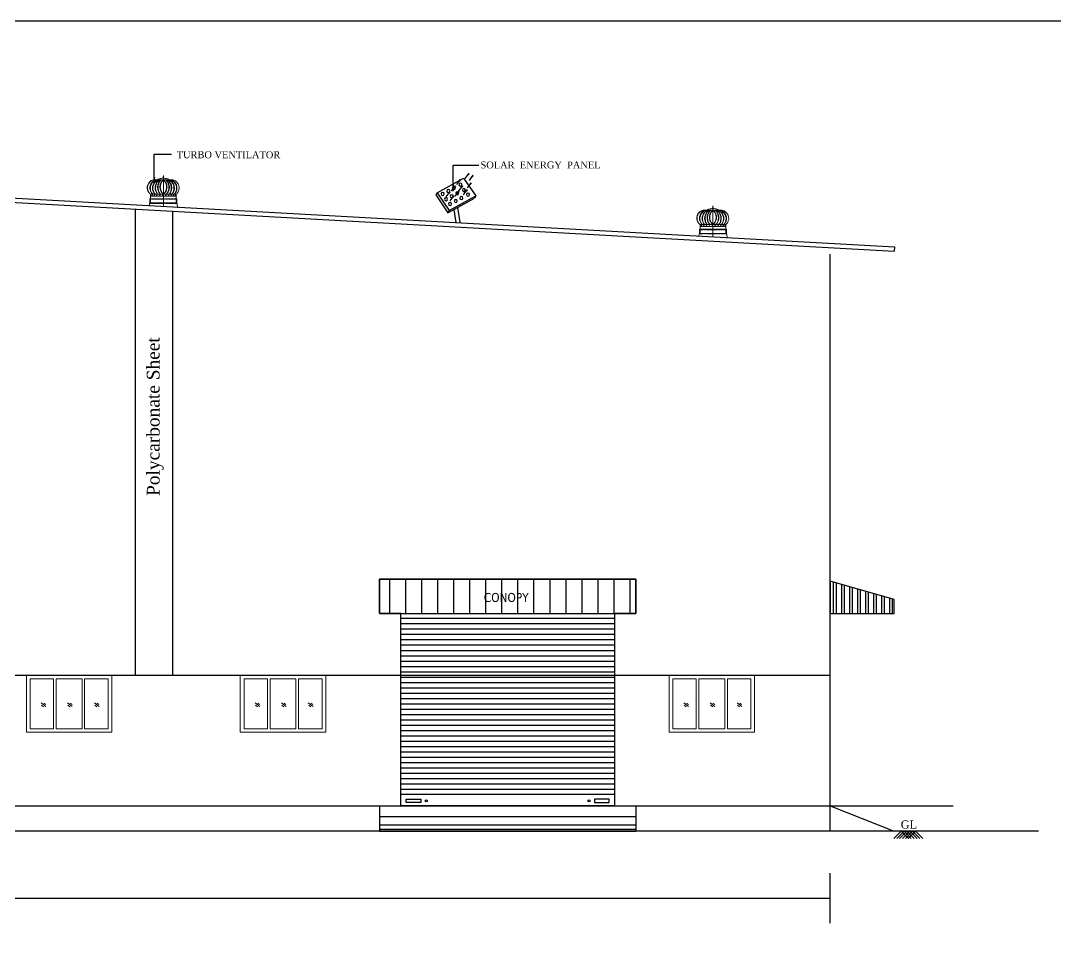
# Model space of a CAD drawing. Header units: metres. Extents: x 31037 to 31490, y -4422 to -3483.
# Drawn here: x 31274.83 to 31299.05, y -4390.08 to -4368.61 of the extents above; entities that cross this region are included whole.
import ezdxf

# ---------------------------------------------------------------- set-up
doc = ezdxf.new("R2010")
doc.units = ezdxf.units.M
doc.header["$LTSCALE"] = 30
doc.header["$MEASUREMENT"] = 0
doc.linetypes.add('CENTER', pattern=[2, 1.25, -0.25, 0.25, -0.25])
doc.linetypes.add('DASHDOT', pattern=[1, 0.5, -0.25, 0, -0.25])
doc.layers.get('0').update_dxf_attribs({"color": 30, "lineweight": 40})
for name, color, linetype in [('CEN-LI', 7, 'CENTER'), ('COLUMN', 2, 'Continuous'), ('JSC-1A-Thin', 254, 'Continuous'), ('JSC-B-Main Wall', 20, 'Continuous'), ('OBJ', 5, 'Continuous')]:
    doc.layers.add(name, color=color, linetype=linetype)
for name, color, linetype, lineweight in [('DIM', 5, 'Continuous', 25), ('HAT', 8, 'Continuous', 18), ('JSC-K-Text 2', 7, 'Continuous', 20), ('JSC-S-Joinerys', 126, 'Continuous', 18), ('TEXT', 11, 'Continuous', 30), ('WINDOW', 3, 'Continuous', 30)]:
    doc.layers.add(name, color=color, linetype=linetype, lineweight=lineweight)
doc.styles.add('DIM', font='times.ttf')
doc.styles.add('JSC-Tahoma', font='tahoma.ttf')
doc.styles.add('RAM', font='dutchi.ttf')
doc.styles.add('ROMANS', font='stylu.ttf', dxfattribs={"width": 0.75})
doc.styles.get("Standard").update_dxf_attribs({"font": 'times.ttf', "height": 0.05})
doc.dimstyles.new('STANDARD$7', dxfattribs={"dimtxt": 0.18, "dimasz": 7, "dimexe": 0.18, "dimexo": 0.0625, "dimgap": 0.09, "dimtad": 0, "dimtih": 1, "dimtoh": 1, "dimdec": 3, "dimzin": 0, "dimdsep": 46, "dimtxsty": 'ROMANS', "dimcen": 0.09, "dimclrd": 3, "dimclrt": 2, "dimaunit": 1, "dimadec": 0, "dimazin": 0, "dimtfac": 1, "dimtdec": 3, "dimtofl": 0, "dimtmove": 2, "dimatfit": 3, "dimfxl": 0, "dimtolj": 1, "dimtzin": 0, "dimarcsym": 0})

# ---------------------------------------------------------------- blocks, each defined once
blk = doc.blocks.new('EGEGRE')
at = {"layer": 'JSC-1A-Thin', "lineweight": 9, "extrusion": (0.000697341, -0.000131776, 1)}
blk.add_line((17325.445, -5309.269, 0), (17325.436, -5309.368), dxfattribs=at)
at = {"layer": 'JSC-1A-Thin', "lineweight": 9, "extrusion": (0.000697341, -0.000131776, 1), "elevation": 12.781}
for points in [[(17325.907, -5308.71), (17325.885, -5308.699), (17325.861, -5308.691), (17325.838, -5308.684), (17325.815, -5308.679), (17325.79, -5308.676), (17325.766, -5308.675), (17325.742, -5308.676), (17325.716, -5308.679), (17325.693, -5308.684), (17325.67, -5308.691), (17325.647, -5308.699), (17325.625, -5308.71)], [(17325.754, -5308.667), (17325.777, -5308.667), (17325.777, -5308.674), (17325.754, -5308.674), (17325.754, -5308.667)], [(17325.761, -5308.637), (17325.77, -5308.637)], [(17325.761, -5308.637), (17325.761, -5308.667)], [(17325.77, -5308.637), (17325.77, -5308.667)], [(17325.593, -5308.71), (17325.574, -5308.71), (17325.556, -5308.712), (17325.536, -5308.717), (17325.519, -5308.724), (17325.501, -5308.731), (17325.485, -5308.74), (17325.469, -5308.752), (17325.455, -5308.764), (17325.442, -5308.779), (17325.431, -5308.793), (17325.421, -5308.809), (17325.412, -5308.827), (17325.405, -5308.844), (17325.401, -5308.862), (17325.398, -5308.881), (17325.397, -5308.9), (17325.397, -5308.919), (17325.401, -5308.938), (17325.405, -5308.957), (17325.411, -5308.974), (17325.419, -5308.992), (17325.428, -5309.008), (17325.439, -5309.023), (17325.452, -5309.038), (17325.466, -5309.05)], [(17325.625, -5308.71), (17325.606, -5308.712), (17325.587, -5308.716), (17325.569, -5308.722), (17325.551, -5308.731), (17325.535, -5308.74), (17325.52, -5308.752), (17325.505, -5308.764), (17325.493, -5308.777), (17325.48, -5308.792), (17325.471, -5308.808), (17325.462, -5308.826), (17325.456, -5308.844), (17325.451, -5308.862), (17325.448, -5308.881), (17325.447, -5308.9), (17325.447, -5308.919), (17325.449, -5308.937), (17325.453, -5308.956), (17325.459, -5308.973), (17325.468, -5308.991), (17325.476, -5309.008), (17325.487, -5309.023), (17325.499, -5309.038), (17325.514, -5309.05)], [(17325.625, -5308.71), (17325.605, -5308.715), (17325.587, -5308.721), (17325.568, -5308.729), (17325.551, -5308.739), (17325.535, -5308.75), (17325.52, -5308.764), (17325.506, -5308.779), (17325.495, -5308.793), (17325.484, -5308.811), (17325.475, -5308.829), (17325.468, -5308.847), (17325.462, -5308.867), (17325.459, -5308.885), (17325.458, -5308.905), (17325.459, -5308.926), (17325.461, -5308.946), (17325.466, -5308.965), (17325.472, -5308.984), (17325.48, -5309.002), (17325.489, -5309.019), (17325.501, -5309.035), (17325.514, -5309.05)], [(17325.652, -5308.71), (17325.633, -5308.717), (17325.614, -5308.726), (17325.597, -5308.736), (17325.581, -5308.748), (17325.567, -5308.762), (17325.553, -5308.777), (17325.541, -5308.793), (17325.531, -5308.81), (17325.523, -5308.828), (17325.516, -5308.847), (17325.512, -5308.866), (17325.508, -5308.885), (17325.507, -5308.906), (17325.508, -5308.926), (17325.512, -5308.946), (17325.516, -5308.965), (17325.523, -5308.984), (17325.532, -5309.002), (17325.542, -5309.019), (17325.553, -5309.036), (17325.568, -5309.05)], [(17325.652, -5308.71), (17325.633, -5308.718), (17325.616, -5308.729), (17325.599, -5308.741), (17325.584, -5308.754), (17325.57, -5308.768), (17325.558, -5308.785), (17325.547, -5308.802), (17325.537, -5308.82), (17325.53, -5308.839), (17325.524, -5308.858), (17325.52, -5308.878), (17325.517, -5308.899), (17325.517, -5308.919), (17325.52, -5308.939), (17325.523, -5308.959), (17325.528, -5308.98), (17325.535, -5308.998), (17325.545, -5309.017), (17325.556, -5309.033), (17325.568, -5309.049)], [(17325.679, -5308.709), (17325.662, -5308.72), (17325.645, -5308.733), (17325.631, -5308.747), (17325.617, -5308.763), (17325.605, -5308.78), (17325.595, -5308.798), (17325.586, -5308.817), (17325.579, -5308.837), (17325.574, -5308.856), (17325.57, -5308.877), (17325.569, -5308.898), (17325.57, -5308.919), (17325.572, -5308.939), (17325.577, -5308.959), (17325.583, -5308.98), (17325.592, -5308.998), (17325.602, -5309.017), (17325.613, -5309.034), (17325.626, -5309.05)], [(17325.679, -5308.709), (17325.663, -5308.722), (17325.648, -5308.737), (17325.634, -5308.754), (17325.622, -5308.77), (17325.611, -5308.789), (17325.602, -5308.808), (17325.593, -5308.828), (17325.587, -5308.848), (17325.584, -5308.869), (17325.581, -5308.89), (17325.581, -5308.911), (17325.582, -5308.932), (17325.586, -5308.954), (17325.591, -5308.974), (17325.597, -5308.994), (17325.606, -5309.013), (17325.616, -5309.032), (17325.629, -5309.05)], [(17325.593, -5308.71), (17325.939, -5308.71)], [(17325.713, -5308.71), (17325.698, -5308.722), (17325.683, -5308.737), (17325.67, -5308.754), (17325.659, -5308.77), (17325.649, -5308.788), (17325.641, -5308.807), (17325.634, -5308.826), (17325.629, -5308.846), (17325.626, -5308.866), (17325.625, -5308.886), (17325.626, -5308.906), (17325.629, -5308.927), (17325.633, -5308.946), (17325.639, -5308.966), (17325.647, -5308.985), (17325.657, -5309.003), (17325.668, -5309.02), (17325.681, -5309.036), (17325.695, -5309.051)], [(17325.713, -5308.709), (17325.698, -5308.725), (17325.684, -5308.743), (17325.672, -5308.761), (17325.662, -5308.781), (17325.653, -5308.801), (17325.647, -5308.821), (17325.641, -5308.844), (17325.639, -5308.865), (17325.637, -5308.887), (17325.638, -5308.909), (17325.641, -5308.931), (17325.645, -5308.952), (17325.652, -5308.973), (17325.66, -5308.994), (17325.67, -5309.013), (17325.681, -5309.032), (17325.695, -5309.05)], [(17325.765, -5308.71), (17325.75, -5308.722), (17325.735, -5308.737), (17325.723, -5308.752), (17325.712, -5308.768), (17325.702, -5308.785), (17325.694, -5308.803), (17325.688, -5308.821), (17325.684, -5308.841), (17325.681, -5308.86), (17325.68, -5308.88), (17325.681, -5308.9), (17325.684, -5308.919), (17325.689, -5308.938), (17325.695, -5308.957), (17325.703, -5308.975), (17325.713, -5308.992), (17325.724, -5309.009), (17325.737, -5309.023), (17325.751, -5309.037), (17325.767, -5309.049)], [(17325.766, -5308.71), (17325.75, -5308.725), (17325.737, -5308.741), (17325.725, -5308.758), (17325.714, -5308.777), (17325.706, -5308.797), (17325.699, -5308.817), (17325.694, -5308.837), (17325.691, -5308.858), (17325.69, -5308.88), (17325.691, -5308.901), (17325.694, -5308.922), (17325.699, -5308.943), (17325.706, -5308.963), (17325.714, -5308.983), (17325.725, -5309.001), (17325.737, -5309.019), (17325.75, -5309.035), (17325.766, -5309.05)], [(17325.762, -5309.05), (17325.777, -5309.035), (17325.79, -5309.019), (17325.803, -5309.001), (17325.813, -5308.983), (17325.822, -5308.963), (17325.828, -5308.943), (17325.834, -5308.922), (17325.836, -5308.901), (17325.837, -5308.88), (17325.836, -5308.858), (17325.834, -5308.837), (17325.828, -5308.817), (17325.822, -5308.797), (17325.813, -5308.777), (17325.803, -5308.758), (17325.79, -5308.741), (17325.777, -5308.725), (17325.762, -5308.71)], [(17325.762, -5309.049), (17325.777, -5309.037), (17325.791, -5309.023), (17325.804, -5309.009), (17325.815, -5308.992), (17325.825, -5308.975), (17325.834, -5308.957), (17325.84, -5308.938), (17325.844, -5308.919), (17325.848, -5308.9), (17325.848, -5308.88), (17325.848, -5308.86), (17325.844, -5308.841), (17325.84, -5308.821), (17325.834, -5308.803), (17325.826, -5308.785), (17325.817, -5308.768), (17325.806, -5308.752), (17325.793, -5308.737), (17325.779, -5308.722), (17325.763, -5308.71)], [(17325.833, -5309.05), (17325.846, -5309.032), (17325.858, -5309.013), (17325.868, -5308.994), (17325.876, -5308.973), (17325.882, -5308.952), (17325.887, -5308.931), (17325.89, -5308.909), (17325.89, -5308.887), (17325.889, -5308.865), (17325.886, -5308.844), (17325.881, -5308.821), (17325.874, -5308.801), (17325.866, -5308.781), (17325.855, -5308.761), (17325.844, -5308.743), (17325.83, -5308.725), (17325.815, -5308.709)], [(17325.834, -5309.051), (17325.848, -5309.036), (17325.86, -5309.02), (17325.871, -5309.003), (17325.881, -5308.985), (17325.889, -5308.966), (17325.895, -5308.946), (17325.899, -5308.927), (17325.903, -5308.906), (17325.903, -5308.886), (17325.903, -5308.866), (17325.899, -5308.846), (17325.894, -5308.826), (17325.888, -5308.807), (17325.88, -5308.788), (17325.869, -5308.77), (17325.859, -5308.754), (17325.845, -5308.737), (17325.831, -5308.722), (17325.815, -5308.71)], [(17325.9, -5309.05), (17325.912, -5309.032), (17325.922, -5309.013), (17325.931, -5308.994), (17325.937, -5308.974), (17325.942, -5308.954), (17325.946, -5308.932), (17325.947, -5308.911), (17325.946, -5308.89), (17325.944, -5308.869), (17325.941, -5308.848), (17325.935, -5308.828), (17325.927, -5308.808), (17325.917, -5308.789), (17325.907, -5308.77), (17325.894, -5308.754), (17325.88, -5308.737), (17325.865, -5308.722), (17325.849, -5308.709)], [(17325.903, -5309.05), (17325.915, -5309.034), (17325.927, -5309.017), (17325.936, -5308.998), (17325.945, -5308.98), (17325.951, -5308.959), (17325.955, -5308.939), (17325.959, -5308.919), (17325.959, -5308.898), (17325.958, -5308.877), (17325.955, -5308.856), (17325.95, -5308.837), (17325.942, -5308.817), (17325.934, -5308.798), (17325.923, -5308.78), (17325.911, -5308.763), (17325.898, -5308.747), (17325.882, -5308.733), (17325.867, -5308.72), (17325.849, -5308.709)], [(17325.961, -5309.049), (17325.973, -5309.033), (17325.983, -5309.017), (17325.992, -5308.998), (17326, -5308.98), (17326.005, -5308.959), (17326.009, -5308.939), (17326.011, -5308.919), (17326.011, -5308.899), (17326.009, -5308.878), (17326.005, -5308.858), (17325.999, -5308.839), (17325.991, -5308.82), (17325.982, -5308.802), (17325.971, -5308.785), (17325.959, -5308.768), (17325.944, -5308.754), (17325.929, -5308.741), (17325.913, -5308.729), (17325.895, -5308.718), (17325.877, -5308.71)], [(17325.961, -5309.05), (17325.974, -5309.036), (17325.986, -5309.019), (17325.997, -5309.002), (17326.005, -5308.984), (17326.012, -5308.965), (17326.017, -5308.946), (17326.02, -5308.926), (17326.02, -5308.906), (17326.02, -5308.885), (17326.017, -5308.866), (17326.012, -5308.847), (17326.005, -5308.828), (17325.997, -5308.81), (17325.987, -5308.793), (17325.974, -5308.777), (17325.961, -5308.762), (17325.946, -5308.748), (17325.931, -5308.736), (17325.914, -5308.726), (17325.896, -5308.717), (17325.877, -5308.71)], [(17325.903, -5308.71), (17325.922, -5308.712), (17325.941, -5308.716), (17325.959, -5308.722), (17325.976, -5308.731), (17325.992, -5308.74), (17326.007, -5308.752), (17326.022, -5308.764), (17326.035, -5308.777), (17326.047, -5308.792), (17326.056, -5308.808), (17326.065, -5308.826), (17326.072, -5308.844), (17326.077, -5308.862), (17326.08, -5308.881), (17326.081, -5308.9), (17326.08, -5308.919), (17326.078, -5308.937), (17326.074, -5308.956), (17326.068, -5308.973), (17326.06, -5308.991), (17326.051, -5309.008), (17326.04, -5309.023), (17326.028, -5309.038), (17326.014, -5309.05), (17326.027, -5309.035), (17326.038, -5309.019), (17326.049, -5309.002), (17326.056, -5308.984), (17326.063, -5308.965), (17326.068, -5308.946), (17326.07, -5308.926), (17326.07, -5308.905), (17326.069, -5308.885), (17326.066, -5308.867), (17326.06, -5308.847), (17326.053, -5308.829), (17326.045, -5308.811), (17326.034, -5308.793), (17326.022, -5308.779), (17326.008, -5308.764), (17325.994, -5308.75), (17325.978, -5308.739), (17325.96, -5308.729), (17325.942, -5308.721), (17325.923, -5308.715), (17325.904, -5308.71)], [(17326.065, -5309.049), (17326.08, -5309.038), (17326.093, -5309.024), (17326.106, -5309.01), (17326.116, -5308.994), (17326.126, -5308.977), (17326.133, -5308.961), (17326.138, -5308.943), (17326.142, -5308.923), (17326.144, -5308.905), (17326.144, -5308.886), (17326.142, -5308.867), (17326.138, -5308.849), (17326.132, -5308.831), (17326.125, -5308.814), (17326.116, -5308.798), (17326.105, -5308.782), (17326.092, -5308.767), (17326.079, -5308.754), (17326.063, -5308.743), (17326.049, -5308.733), (17326.031, -5308.724), (17326.013, -5308.718), (17325.995, -5308.713), (17325.977, -5308.71), (17325.958, -5308.709), (17325.939, -5308.71)], [(17326.066, -5309.05), (17326.08, -5309.038), (17326.093, -5309.023), (17326.104, -5309.008), (17326.114, -5308.992), (17326.122, -5308.974), (17326.127, -5308.957), (17326.132, -5308.938), (17326.135, -5308.919), (17326.135, -5308.9), (17326.134, -5308.881), (17326.131, -5308.862), (17326.126, -5308.844), (17326.12, -5308.827), (17326.111, -5308.809), (17326.101, -5308.793), (17326.09, -5308.779), (17326.077, -5308.764), (17326.063, -5308.752), (17326.047, -5308.74), (17326.031, -5308.731), (17326.013, -5308.724), (17325.996, -5308.717), (17325.977, -5308.712), (17325.959, -5308.71), (17325.94, -5308.71)], [(17325.451, -5309.159), (17326.08, -5309.159)], [(17326.08, -5309.254), (17325.451, -5309.254), (17325.451, -5309.159)], [(17325.466, -5309.05), (17326.066, -5309.05)], [(17325.466, -5309.05), (17325.497, -5309.093)], [(17325.466, -5309.159), (17325.466, -5309.05)], [(17325.466, -5309.093), (17326.066, -5309.093)], [(17325.466, -5309.169), (17325.467, -5309.169)], [(17325.466, -5309.169), (17325.466, -5309.17)], [(17325.466, -5309.172), (17325.466, -5309.173)], [(17325.466, -5309.174), (17325.466, -5309.176)], [(17325.466, -5309.176), (17325.466, -5309.178)], [(17325.466, -5309.179), (17325.466, -5309.182)], [(17325.466, -5309.182), (17325.466, -5309.184)], [(17325.468, -5309.169), (17325.47, -5309.169)], [(17325.47, -5309.169), (17325.472, -5309.169)], [(17325.474, -5309.169), (17325.475, -5309.169)], [(17325.476, -5309.169), (17325.478, -5309.169)], [(17325.478, -5309.169), (17325.48, -5309.169)], [(17325.481, -5309.169), (17325.483, -5309.169)], [(17325.484, -5309.169), (17325.486, -5309.169)], [(17325.487, -5309.169), (17325.489, -5309.169)], [(17325.489, -5309.169), (17325.491, -5309.169)], [(17325.493, -5309.169), (17325.494, -5309.169)], [(17325.495, -5309.169), (17325.497, -5309.169)], [(17325.497, -5309.169), (17325.499, -5309.169)], [(17325.501, -5309.169), (17325.502, -5309.169)], [(17325.503, -5309.169), (17325.505, -5309.169)], [(17325.505, -5309.169), (17325.507, -5309.169)], [(17325.508, -5309.169), (17325.51, -5309.169)], [(17325.512, -5309.169), (17325.513, -5309.169)], [(17325.514, -5309.05), (17325.545, -5309.093)], [(17325.514, -5309.169), (17325.516, -5309.169)], [(17325.516, -5309.169), (17325.519, -5309.169)], [(17325.52, -5309.169), (17325.521, -5309.169)], [(17325.522, -5309.169), (17325.524, -5309.169)], [(17325.524, -5309.169), (17325.526, -5309.169)], [(17325.527, -5309.169), (17325.529, -5309.169)], [(17325.53, -5309.169), (17325.532, -5309.169)], [(17325.533, -5309.169), (17325.535, -5309.169)], [(17325.535, -5309.169), (17325.538, -5309.169)], [(17325.539, -5309.169), (17325.54, -5309.169)], [(17325.541, -5309.169), (17325.543, -5309.169)], [(17325.543, -5309.169), (17325.545, -5309.169)], [(17325.547, -5309.169), (17325.548, -5309.169)], [(17325.549, -5309.169), (17325.551, -5309.169)], [(17325.551, -5309.169), (17325.553, -5309.169)], [(17325.554, -5309.169), (17325.557, -5309.169)], [(17325.558, -5309.169), (17325.559, -5309.169)], [(17325.56, -5309.169), (17325.562, -5309.169)], [(17325.562, -5309.169), (17325.565, -5309.169)], [(17325.566, -5309.169), (17325.567, -5309.169)], [(17325.567, -5309.05), (17325.599, -5309.093)], [(17325.568, -5309.169), (17325.57, -5309.169)], [(17325.57, -5309.169), (17325.572, -5309.169)], [(17325.574, -5309.169), (17325.576, -5309.169)], [(17325.576, -5309.169), (17325.578, -5309.169)], [(17325.579, -5309.169), (17325.581, -5309.169)], [(17325.581, -5309.169), (17325.584, -5309.169)], [(17325.585, -5309.169), (17325.586, -5309.169)], [(17325.587, -5309.169), (17325.589, -5309.169)], [(17325.589, -5309.169), (17325.592, -5309.169)], [(17325.593, -5309.169), (17325.595, -5309.169)], [(17325.595, -5309.169), (17325.597, -5309.169)], [(17325.597, -5309.169), (17325.599, -5309.169)], [(17325.6, -5309.169), (17325.603, -5309.169)], [(17325.604, -5309.169), (17325.605, -5309.169)], [(17325.606, -5309.169), (17325.608, -5309.169)], [(17325.608, -5309.169), (17325.611, -5309.169)], [(17325.612, -5309.169), (17325.614, -5309.169)], [(17325.614, -5309.169), (17325.616, -5309.169)], [(17325.616, -5309.169), (17325.618, -5309.169)], [(17325.62, -5309.169), (17325.622, -5309.169)], [(17325.622, -5309.169), (17325.624, -5309.169)], [(17325.625, -5309.169), (17325.627, -5309.169)], [(17325.626, -5309.05), (17325.658, -5309.093)], [(17325.627, -5309.169), (17325.63, -5309.169)], [(17325.631, -5309.169), (17325.633, -5309.169)], [(17325.633, -5309.169), (17325.635, -5309.169)], [(17325.635, -5309.169), (17325.638, -5309.169)], [(17325.639, -5309.169), (17325.641, -5309.169)], [(17325.641, -5309.169), (17325.643, -5309.169)], [(17325.644, -5309.169), (17325.645, -5309.169)], [(17325.647, -5309.169), (17325.649, -5309.169)], [(17325.65, -5309.169), (17325.652, -5309.169)], [(17325.652, -5309.169), (17325.654, -5309.169)], [(17325.654, -5309.169), (17325.657, -5309.169)], [(17325.658, -5309.169), (17325.66, -5309.169)], [(17325.66, -5309.169), (17325.662, -5309.169)], [(17325.663, -5309.169), (17325.665, -5309.169)], [(17325.666, -5309.169), (17325.668, -5309.169)], [(17325.668, -5309.169), (17325.67, -5309.169)], [(17325.671, -5309.169), (17325.673, -5309.169)], [(17325.673, -5309.169), (17325.676, -5309.169)], [(17325.677, -5309.169), (17325.679, -5309.169)], [(17325.679, -5309.169), (17325.681, -5309.169)], [(17325.682, -5309.169), (17325.684, -5309.169)], [(17325.685, -5309.169), (17325.687, -5309.169)], [(17325.687, -5309.169), (17325.689, -5309.169)], [(17325.69, -5309.169), (17325.691, -5309.169)], [(17325.693, -5309.169), (17325.695, -5309.169)], [(17325.695, -5309.05), (17325.726, -5309.093)], [(17325.696, -5309.169), (17325.698, -5309.169)], [(17325.698, -5309.169), (17325.7, -5309.169)], [(17325.702, -5309.169), (17325.703, -5309.169)], [(17325.704, -5309.169), (17325.706, -5309.169)], [(17325.706, -5309.169), (17325.708, -5309.169)], [(17325.709, -5309.169), (17325.711, -5309.169)], [(17325.712, -5309.169), (17325.714, -5309.169)], [(17325.714, -5309.169), (17325.716, -5309.169)], [(17325.717, -5309.169), (17325.719, -5309.169)], [(17325.721, -5309.169), (17325.722, -5309.169)], [(17325.723, -5309.169), (17325.725, -5309.169)], [(17325.725, -5309.169), (17325.727, -5309.169)], [(17325.728, -5309.169), (17325.73, -5309.169)], [(17325.731, -5309.169), (17325.733, -5309.169)], [(17325.733, -5309.169), (17325.735, -5309.169)], [(17325.736, -5309.169), (17325.738, -5309.169)], [(17325.739, -5309.169), (17325.741, -5309.169)], [(17325.742, -5309.169), (17325.744, -5309.169)], [(17325.744, -5309.169), (17325.746, -5309.169)], [(17325.748, -5309.169), (17325.749, -5309.169)], [(17325.75, -5309.169), (17325.752, -5309.169)], [(17325.752, -5309.169), (17325.754, -5309.169)], [(17325.755, -5309.169), (17325.757, -5309.169)], [(17325.758, -5309.169), (17325.76, -5309.169)], [(17325.76, -5309.169), (17325.762, -5309.169)], [(17325.762, -5309.05), (17325.794, -5309.093)], [(17325.763, -5309.169), (17325.766, -5309.169)], [(17325.767, -5309.169), (17325.768, -5309.169)], [(17325.769, -5309.169), (17325.771, -5309.169)], [(17325.771, -5309.169), (17325.773, -5309.169)], [(17325.775, -5309.169), (17325.776, -5309.169)], [(17325.777, -5309.169), (17325.779, -5309.169)], [(17325.779, -5309.169), (17325.781, -5309.169)], [(17325.782, -5309.169), (17325.785, -5309.169)], [(17325.785, -5309.169), (17325.787, -5309.169)], [(17325.788, -5309.169), (17325.79, -5309.169)], [(17325.79, -5309.169), (17325.793, -5309.169)], [(17325.794, -5309.169), (17325.795, -5309.169)], [(17325.796, -5309.169), (17325.798, -5309.169)], [(17325.798, -5309.169), (17325.8, -5309.169)], [(17325.801, -5309.169), (17325.804, -5309.169)], [(17325.804, -5309.169), (17325.806, -5309.169)], [(17325.806, -5309.169), (17325.808, -5309.169)], [(17325.809, -5309.169), (17325.812, -5309.169)], [(17325.813, -5309.169), (17325.814, -5309.169)], [(17325.815, -5309.169), (17325.817, -5309.169)], [(17325.817, -5309.169), (17325.819, -5309.169)], [(17325.821, -5309.169), (17325.823, -5309.169)], [(17325.823, -5309.169), (17325.825, -5309.169)], [(17325.825, -5309.169), (17325.827, -5309.169)], [(17325.828, -5309.169), (17325.831, -5309.169)], [(17325.831, -5309.169), (17325.833, -5309.169)], [(17325.834, -5309.05), (17325.865, -5309.093)], [(17325.834, -5309.169), (17325.836, -5309.169)], [(17325.836, -5309.169), (17325.839, -5309.169)], [(17325.84, -5309.169), (17325.842, -5309.169)], [(17325.842, -5309.169), (17325.844, -5309.169)], [(17325.844, -5309.169), (17325.846, -5309.169)], [(17325.848, -5309.169), (17325.85, -5309.169)], [(17325.85, -5309.169), (17325.852, -5309.169)], [(17325.853, -5309.169), (17325.854, -5309.169)], [(17325.855, -5309.169), (17325.858, -5309.169)], [(17325.859, -5309.169), (17325.861, -5309.169)], [(17325.861, -5309.169), (17325.863, -5309.169)], [(17325.864, -5309.169), (17325.866, -5309.169)], [(17325.867, -5309.169), (17325.869, -5309.169)], [(17325.869, -5309.169), (17325.871, -5309.169)], [(17325.872, -5309.169), (17325.873, -5309.169)], [(17325.874, -5309.169), (17325.877, -5309.169)], [(17325.877, -5309.169), (17325.88, -5309.169)], [(17325.88, -5309.169), (17325.882, -5309.169)], [(17325.883, -5309.169), (17325.885, -5309.169)], [(17325.886, -5309.169), (17325.888, -5309.169)], [(17325.888, -5309.169), (17325.89, -5309.169)], [(17325.891, -5309.169), (17325.892, -5309.169)], [(17325.894, -5309.169), (17325.896, -5309.169)], [(17325.896, -5309.169), (17325.898, -5309.169)], [(17325.899, -5309.169), (17325.9, -5309.169)], [(17325.901, -5309.05), (17325.934, -5309.093)], [(17325.903, -5309.169), (17325.904, -5309.169)], [(17325.905, -5309.169), (17325.907, -5309.169)], [(17325.907, -5309.169), (17325.909, -5309.169)], [(17325.91, -5309.169), (17325.912, -5309.169)], [(17325.913, -5309.169), (17325.915, -5309.169)], [(17325.915, -5309.169), (17325.917, -5309.169)], [(17325.918, -5309.169), (17325.919, -5309.169)], [(17325.921, -5309.169), (17325.923, -5309.169)], [(17325.923, -5309.169), (17325.926, -5309.169)], [(17325.926, -5309.169), (17325.928, -5309.169)], [(17325.929, -5309.169), (17325.931, -5309.169)], [(17325.932, -5309.169), (17325.934, -5309.169)], [(17325.934, -5309.169), (17325.936, -5309.169)], [(17325.937, -5309.169), (17325.939, -5309.169)], [(17325.94, -5309.169), (17325.942, -5309.169)], [(17325.942, -5309.169), (17325.944, -5309.169)], [(17325.945, -5309.169), (17325.946, -5309.169)], [(17325.949, -5309.169), (17325.95, -5309.169)], [(17325.951, -5309.169), (17325.953, -5309.169)], [(17325.953, -5309.169), (17325.955, -5309.169)], [(17325.956, -5309.169), (17325.958, -5309.169)], [(17325.959, -5309.169), (17325.961, -5309.169)], [(17325.961, -5309.05), (17325.992, -5309.093)], [(17325.961, -5309.169), (17325.963, -5309.169)], [(17325.964, -5309.169), (17325.965, -5309.169)], [(17325.967, -5309.169), (17325.969, -5309.169)], [(17325.969, -5309.169), (17325.971, -5309.169)], [(17325.972, -5309.169), (17325.974, -5309.169)], [(17325.976, -5309.169), (17325.977, -5309.169)], [(17325.978, -5309.169), (17325.98, -5309.169)], [(17325.98, -5309.169), (17325.982, -5309.169)], [(17325.983, -5309.169), (17325.985, -5309.169)], [(17325.986, -5309.169), (17325.988, -5309.169)], [(17325.988, -5309.169), (17325.99, -5309.169)], [(17325.991, -5309.169), (17325.994, -5309.169)], [(17325.994, -5309.169), (17325.996, -5309.169)], [(17325.997, -5309.169), (17325.999, -5309.169)], [(17325.999, -5309.169), (17326.001, -5309.169)], [(17326.002, -5309.169), (17326.004, -5309.169)], [(17326.005, -5309.169), (17326.007, -5309.169)], [(17326.007, -5309.169), (17326.009, -5309.169)], [(17326.01, -5309.169), (17326.013, -5309.169)], [(17326.013, -5309.169), (17326.015, -5309.169)], [(17326.016, -5309.05), (17326.047, -5309.093)], [(17326.016, -5309.169), (17326.017, -5309.169)], [(17326.018, -5309.169), (17326.02, -5309.169)], [(17326.022, -5309.169), (17326.023, -5309.169)], [(17326.024, -5309.169), (17326.026, -5309.169)], [(17326.026, -5309.169), (17326.028, -5309.169)], [(17326.029, -5309.169), (17326.032, -5309.169)], [(17326.032, -5309.169), (17326.034, -5309.169)], [(17326.035, -5309.169), (17326.036, -5309.169)], [(17326.037, -5309.169), (17326.04, -5309.169)], [(17326.04, -5309.169), (17326.042, -5309.169)], [(17326.043, -5309.169), (17326.045, -5309.169)], [(17326.045, -5309.169), (17326.047, -5309.169)], [(17326.049, -5309.169), (17326.051, -5309.169)], [(17326.051, -5309.169), (17326.053, -5309.169)], [(17326.054, -5309.169), (17326.055, -5309.169)], [(17326.056, -5309.169), (17326.059, -5309.169)], [(17326.059, -5309.169), (17326.061, -5309.169)], [(17326.062, -5309.169), (17326.063, -5309.169)], [(17326.064, -5309.169), (17326.066, -5309.169)], [(17326.066, -5309.159), (17326.066, -5309.05)], [(17326.066, -5309.169), (17326.066, -5309.17)], [(17326.066, -5309.172), (17326.066, -5309.173)], [(17326.066, -5309.174), (17326.066, -5309.176)], [(17326.066, -5309.176), (17326.066, -5309.178)], [(17326.066, -5309.179), (17326.066, -5309.182)], [(17326.066, -5309.182), (17326.066, -5309.184)], [(17326.08, -5309.254), (17326.08, -5309.159)], [(17325.441, -5309.268), (17325.466, -5309.268)], [(17325.466, -5309.184), (17325.466, -5309.186)], [(17325.466, -5309.187), (17325.466, -5309.19)], [(17325.466, -5309.191), (17325.466, -5309.192)], [(17325.466, -5309.193), (17325.466, -5309.195)], [(17325.466, -5309.195), (17325.466, -5309.197)], [(17325.466, -5309.199), (17325.466, -5309.201)], [(17325.466, -5309.201), (17325.466, -5309.203)], [(17325.466, -5309.203), (17325.466, -5309.205)], [(17325.466, -5309.206), (17325.466, -5309.209)], [(17325.466, -5309.209), (17325.466, -5309.211)], [(17325.466, -5309.212), (17325.466, -5309.214)], [(17325.466, -5309.214), (17325.466, -5309.217)], [(17325.466, -5309.218), (17325.466, -5309.22)], [(17325.466, -5309.22), (17325.466, -5309.222)], [(17325.466, -5309.222), (17325.466, -5309.224)], [(17325.466, -5309.225), (17325.466, -5309.228)], [(17325.466, -5309.228), (17325.466, -5309.23)], [(17325.466, -5309.231), (17325.466, -5309.232)], [(17325.466, -5309.233), (17325.466, -5309.236)], [(17325.466, -5309.237), (17325.466, -5309.239)], [(17325.466, -5309.239), (17325.466, -5309.241)], [(17325.466, -5309.241), (17325.466, -5309.243)], [(17325.466, -5309.245), (17325.466, -5309.247)], [(17325.466, -5309.247), (17325.466, -5309.249)], [(17325.466, -5309.25), (17325.466, -5309.251)], [(17325.466, -5309.252), (17325.466, -5309.255)], [(17325.466, -5309.255), (17325.466, -5309.258)], [(17325.466, -5309.258), (17325.466, -5309.26)], [(17325.466, -5309.261), (17325.466, -5309.263)], [(17325.466, -5309.264), (17325.466, -5309.266)], [(17325.466, -5309.266), (17325.466, -5309.268)], [(17325.466, -5309.268), (17325.467, -5309.268)], [(17325.468, -5309.268), (17325.47, -5309.268)], [(17325.47, -5309.268), (17325.472, -5309.268)], [(17325.474, -5309.268), (17325.475, -5309.268)], [(17325.476, -5309.268), (17325.478, -5309.268)], [(17325.478, -5309.268), (17325.48, -5309.268)], [(17325.481, -5309.268), (17325.483, -5309.268)], [(17325.484, -5309.268), (17325.486, -5309.268)], [(17325.487, -5309.268), (17325.489, -5309.268)], [(17325.489, -5309.268), (17325.491, -5309.268)], [(17325.493, -5309.268), (17325.494, -5309.268)], [(17325.495, -5309.268), (17325.497, -5309.268)], [(17325.497, -5309.268), (17325.499, -5309.268)], [(17325.501, -5309.268), (17325.502, -5309.268)], [(17325.503, -5309.268), (17325.505, -5309.268)], [(17325.505, -5309.268), (17325.507, -5309.268)], [(17325.508, -5309.268), (17325.51, -5309.268)], [(17325.512, -5309.268), (17325.513, -5309.268)], [(17325.514, -5309.268), (17325.516, -5309.268)], [(17325.516, -5309.268), (17325.519, -5309.268)], [(17325.52, -5309.268), (17325.521, -5309.268)], [(17325.522, -5309.268), (17325.524, -5309.268)], [(17325.524, -5309.268), (17325.526, -5309.268)], [(17325.527, -5309.268), (17325.529, -5309.268)], [(17325.53, -5309.268), (17325.532, -5309.268)], [(17325.533, -5309.268), (17325.535, -5309.268)], [(17325.535, -5309.268), (17325.538, -5309.268)], [(17325.539, -5309.268), (17325.54, -5309.268)], [(17325.541, -5309.268), (17325.543, -5309.268)], [(17325.543, -5309.268), (17325.545, -5309.268)], [(17325.547, -5309.268), (17325.548, -5309.268)], [(17325.549, -5309.268), (17325.551, -5309.268)], [(17325.551, -5309.268), (17325.553, -5309.268)], [(17325.554, -5309.268), (17325.557, -5309.268)], [(17325.558, -5309.268), (17325.559, -5309.268)], [(17325.56, -5309.268), (17325.562, -5309.268)], [(17325.562, -5309.268), (17325.565, -5309.268)], [(17325.566, -5309.268), (17325.567, -5309.268)], [(17325.568, -5309.268), (17325.57, -5309.268)], [(17325.57, -5309.268), (17325.572, -5309.268)], [(17325.574, -5309.268), (17325.576, -5309.268)], [(17325.576, -5309.268), (17325.578, -5309.268)], [(17325.579, -5309.268), (17325.581, -5309.268)], [(17325.581, -5309.268), (17325.584, -5309.268)], [(17325.585, -5309.268), (17325.586, -5309.268)], [(17325.587, -5309.268), (17325.589, -5309.268)], [(17325.589, -5309.268), (17325.592, -5309.268)], [(17325.593, -5309.268), (17325.595, -5309.268)], [(17325.595, -5309.268), (17325.597, -5309.268)], [(17325.597, -5309.268), (17325.599, -5309.268)], [(17325.6, -5309.268), (17325.603, -5309.268)], [(17325.604, -5309.268), (17325.605, -5309.268)], [(17325.606, -5309.268), (17325.608, -5309.268)], [(17325.608, -5309.268), (17325.611, -5309.268)], [(17325.612, -5309.268), (17325.614, -5309.268)], [(17325.614, -5309.268), (17325.616, -5309.268)], [(17325.616, -5309.268), (17325.618, -5309.268)], [(17325.62, -5309.268), (17325.622, -5309.268)], [(17325.622, -5309.268), (17325.624, -5309.268)], [(17325.625, -5309.268), (17325.627, -5309.268)], [(17325.627, -5309.268), (17325.63, -5309.268)], [(17325.631, -5309.268), (17325.633, -5309.268)], [(17325.633, -5309.268), (17325.635, -5309.268)], [(17325.635, -5309.268), (17325.638, -5309.268)], [(17325.639, -5309.268), (17325.641, -5309.268)], [(17325.641, -5309.268), (17325.643, -5309.268)], [(17325.644, -5309.268), (17325.645, -5309.268)], [(17325.647, -5309.268), (17325.649, -5309.268)], [(17325.65, -5309.268), (17325.652, -5309.268)], [(17325.652, -5309.268), (17325.654, -5309.268)], [(17325.654, -5309.268), (17325.657, -5309.268)], [(17325.658, -5309.268), (17325.66, -5309.268)], [(17325.66, -5309.268), (17325.662, -5309.268)], [(17325.663, -5309.268), (17325.665, -5309.268)], [(17325.666, -5309.268), (17325.668, -5309.268)], [(17325.668, -5309.268), (17325.67, -5309.268)], [(17325.671, -5309.268), (17325.673, -5309.268)], [(17325.673, -5309.268), (17325.676, -5309.268)], [(17325.677, -5309.268), (17325.679, -5309.268)], [(17325.679, -5309.268), (17325.681, -5309.268)], [(17325.682, -5309.268), (17325.684, -5309.268)], [(17325.685, -5309.268), (17325.687, -5309.268)], [(17325.687, -5309.268), (17325.689, -5309.268)], [(17325.69, -5309.268), (17325.691, -5309.268)], [(17325.693, -5309.268), (17325.695, -5309.268)], [(17325.696, -5309.268), (17325.698, -5309.268)], [(17325.698, -5309.268), (17325.7, -5309.268)], [(17325.702, -5309.268), (17325.703, -5309.268)], [(17325.704, -5309.268), (17325.706, -5309.268)], [(17325.706, -5309.268), (17325.708, -5309.268)], [(17325.709, -5309.268), (17325.711, -5309.268)], [(17325.712, -5309.268), (17325.714, -5309.268)], [(17325.714, -5309.268), (17325.716, -5309.268)], [(17325.717, -5309.268), (17325.719, -5309.268)], [(17325.721, -5309.268), (17325.722, -5309.268)], [(17325.723, -5309.268), (17325.725, -5309.268)], [(17325.725, -5309.268), (17325.727, -5309.268)], [(17325.728, -5309.268), (17325.73, -5309.268)], [(17325.731, -5309.268), (17325.733, -5309.268)], [(17325.733, -5309.268), (17325.735, -5309.268)], [(17325.736, -5309.268), (17325.738, -5309.268)], [(17325.739, -5309.268), (17325.741, -5309.268)], [(17325.742, -5309.268), (17325.744, -5309.268)], [(17325.744, -5309.268), (17325.746, -5309.268)], [(17325.748, -5309.268), (17325.749, -5309.268)], [(17325.75, -5309.268), (17325.752, -5309.268)], [(17325.752, -5309.268), (17325.754, -5309.268)], [(17325.755, -5309.268), (17325.757, -5309.268)], [(17325.758, -5309.268), (17325.76, -5309.268)], [(17325.76, -5309.268), (17325.762, -5309.268)], [(17325.763, -5309.268), (17325.766, -5309.268)], [(17325.767, -5309.268), (17325.768, -5309.268)], [(17325.769, -5309.268), (17325.771, -5309.268)], [(17325.771, -5309.268), (17325.773, -5309.268)], [(17325.775, -5309.268), (17325.776, -5309.268)], [(17325.777, -5309.268), (17325.779, -5309.268)], [(17325.779, -5309.268), (17325.781, -5309.268)], [(17325.782, -5309.268), (17325.785, -5309.268)], [(17325.785, -5309.268), (17325.787, -5309.268)], [(17325.788, -5309.268), (17325.79, -5309.268)], [(17325.79, -5309.268), (17325.793, -5309.268)], [(17325.794, -5309.268), (17325.795, -5309.268)], [(17325.796, -5309.268), (17325.798, -5309.268)], [(17325.798, -5309.268), (17325.8, -5309.268)], [(17325.801, -5309.268), (17325.804, -5309.268)], [(17325.804, -5309.268), (17325.806, -5309.268)], [(17325.806, -5309.268), (17325.808, -5309.268)], [(17325.809, -5309.268), (17325.812, -5309.268)], [(17325.813, -5309.268), (17325.814, -5309.268)], [(17325.815, -5309.268), (17325.817, -5309.268)], [(17325.817, -5309.268), (17325.819, -5309.268)], [(17325.821, -5309.268), (17325.823, -5309.268)], [(17325.823, -5309.268), (17325.825, -5309.268)], [(17325.825, -5309.268), (17325.827, -5309.268)], [(17325.828, -5309.268), (17325.831, -5309.268)], [(17325.831, -5309.268), (17325.833, -5309.268)], [(17325.834, -5309.268), (17325.836, -5309.268)], [(17325.836, -5309.268), (17325.839, -5309.268)], [(17325.84, -5309.268), (17325.842, -5309.268)], [(17325.842, -5309.268), (17325.844, -5309.268)], [(17325.844, -5309.268), (17325.846, -5309.268)], [(17325.848, -5309.268), (17325.85, -5309.268)], [(17325.85, -5309.268), (17325.852, -5309.268)], [(17325.853, -5309.268), (17325.854, -5309.268)], [(17325.855, -5309.268), (17325.858, -5309.268)], [(17325.859, -5309.268), (17325.861, -5309.268)], [(17325.861, -5309.268), (17325.863, -5309.268)], [(17325.864, -5309.268), (17325.866, -5309.268)], [(17325.867, -5309.268), (17325.869, -5309.268)], [(17325.869, -5309.268), (17325.871, -5309.268)], [(17325.872, -5309.268), (17325.873, -5309.268)], [(17325.874, -5309.268), (17325.877, -5309.268)], [(17325.877, -5309.268), (17325.88, -5309.268)], [(17325.88, -5309.268), (17325.882, -5309.268)], [(17325.883, -5309.268), (17325.885, -5309.268)], [(17325.886, -5309.268), (17325.888, -5309.268)], [(17325.888, -5309.268), (17325.89, -5309.268)], [(17325.891, -5309.268), (17325.892, -5309.268)], [(17325.894, -5309.268), (17325.896, -5309.268)], [(17325.896, -5309.268), (17325.898, -5309.268)], [(17325.899, -5309.268), (17325.9, -5309.268)], [(17325.903, -5309.268), (17325.904, -5309.268)], [(17325.905, -5309.268), (17325.907, -5309.268)], [(17325.907, -5309.268), (17325.909, -5309.268)], [(17325.91, -5309.268), (17325.912, -5309.268)], [(17325.913, -5309.268), (17325.915, -5309.268)], [(17325.915, -5309.268), (17325.917, -5309.268)], [(17325.918, -5309.268), (17325.919, -5309.268)], [(17325.921, -5309.268), (17325.923, -5309.268)], [(17325.923, -5309.268), (17325.926, -5309.268)], [(17325.926, -5309.268), (17325.928, -5309.268)], [(17325.929, -5309.268), (17325.931, -5309.268)], [(17325.932, -5309.268), (17325.934, -5309.268)], [(17325.934, -5309.268), (17325.936, -5309.268)], [(17325.937, -5309.268), (17325.939, -5309.268)], [(17325.94, -5309.268), (17325.942, -5309.268)], [(17325.942, -5309.268), (17325.944, -5309.268)], [(17325.945, -5309.268), (17325.946, -5309.268)], [(17325.949, -5309.268), (17325.95, -5309.268)], [(17325.951, -5309.268), (17325.953, -5309.268)], [(17325.953, -5309.268), (17325.955, -5309.268)], [(17325.956, -5309.268), (17325.958, -5309.268)], [(17325.959, -5309.268), (17325.961, -5309.268)], [(17325.961, -5309.268), (17325.963, -5309.268)], [(17325.964, -5309.268), (17325.965, -5309.268)], [(17325.967, -5309.268), (17325.969, -5309.268)], [(17325.969, -5309.268), (17325.971, -5309.268)], [(17325.972, -5309.268), (17325.974, -5309.268)], [(17325.976, -5309.268), (17325.977, -5309.268)], [(17325.978, -5309.268), (17325.98, -5309.268)], [(17325.98, -5309.268), (17325.982, -5309.268)], [(17325.983, -5309.268), (17325.985, -5309.268)], [(17325.986, -5309.268), (17325.988, -5309.268)], [(17325.988, -5309.268), (17325.99, -5309.268)], [(17325.991, -5309.268), (17325.994, -5309.268)], [(17325.994, -5309.268), (17325.996, -5309.268)], [(17325.997, -5309.268), (17325.999, -5309.268)], [(17325.999, -5309.268), (17326.001, -5309.268)], [(17326.002, -5309.268), (17326.004, -5309.268)], [(17326.005, -5309.268), (17326.007, -5309.268)], [(17326.007, -5309.268), (17326.009, -5309.268)], [(17326.01, -5309.268), (17326.013, -5309.268)], [(17326.013, -5309.268), (17326.015, -5309.268)], [(17326.016, -5309.268), (17326.017, -5309.268)], [(17326.018, -5309.268), (17326.02, -5309.268)], [(17326.022, -5309.268), (17326.023, -5309.268)], [(17326.024, -5309.268), (17326.026, -5309.268)], [(17326.026, -5309.268), (17326.028, -5309.268)], [(17326.029, -5309.268), (17326.032, -5309.268)], [(17326.032, -5309.268), (17326.034, -5309.268)], [(17326.035, -5309.268), (17326.036, -5309.268)], [(17326.037, -5309.268), (17326.04, -5309.268)], [(17326.04, -5309.268), (17326.042, -5309.268)], [(17326.043, -5309.268), (17326.045, -5309.268)], [(17326.045, -5309.268), (17326.047, -5309.268)], [(17326.049, -5309.268), (17326.051, -5309.268)], [(17326.051, -5309.268), (17326.053, -5309.268)], [(17326.054, -5309.268), (17326.055, -5309.268)], [(17326.056, -5309.268), (17326.059, -5309.268)], [(17326.059, -5309.268), (17326.061, -5309.268)], [(17326.062, -5309.268), (17326.063, -5309.268)], [(17326.064, -5309.268), (17326.066, -5309.268)], [(17326.066, -5309.184), (17326.066, -5309.186)], [(17326.066, -5309.187), (17326.066, -5309.19)], [(17326.066, -5309.191), (17326.066, -5309.192)], [(17326.066, -5309.193), (17326.066, -5309.195)], [(17326.066, -5309.195), (17326.066, -5309.197)], [(17326.066, -5309.199), (17326.066, -5309.201)], [(17326.066, -5309.201), (17326.066, -5309.203)], [(17326.066, -5309.203), (17326.066, -5309.205)], [(17326.066, -5309.206), (17326.066, -5309.209)], [(17326.066, -5309.209), (17326.066, -5309.211)], [(17326.066, -5309.212), (17326.066, -5309.214)], [(17326.066, -5309.214), (17326.066, -5309.217)], [(17326.066, -5309.218), (17326.066, -5309.22)], [(17326.066, -5309.22), (17326.066, -5309.222)], [(17326.066, -5309.222), (17326.066, -5309.224)], [(17326.066, -5309.225), (17326.066, -5309.228)], [(17326.066, -5309.228), (17326.066, -5309.23)], [(17326.066, -5309.231), (17326.066, -5309.232)], [(17326.066, -5309.233), (17326.066, -5309.236)], [(17326.066, -5309.237), (17326.066, -5309.239)], [(17326.066, -5309.239), (17326.066, -5309.241)], [(17326.066, -5309.241), (17326.066, -5309.243)], [(17326.066, -5309.245), (17326.066, -5309.247)], [(17326.066, -5309.247), (17326.066, -5309.249)], [(17326.066, -5309.25), (17326.066, -5309.251)], [(17326.066, -5309.252), (17326.066, -5309.255)], [(17326.066, -5309.255), (17326.066, -5309.258)], [(17326.066, -5309.258), (17326.066, -5309.26)], [(17326.066, -5309.261), (17326.066, -5309.263)], [(17326.066, -5309.264), (17326.066, -5309.266)], [(17326.066, -5309.266), (17326.066, -5309.268)], [(17326.091, -5309.268), (17326.066, -5309.268)], [(17326.091, -5309.268), (17326.094, -5309.315)]]:
    blk.add_lwpolyline(points, dxfattribs=at)
at = {"layer": 'JSC-1A-Thin', "linetype": 'DASHDOT', "lineweight": 9, "extrusion": (0.000697341, -0.000131776, 1), "elevation": 12.781}
blk.add_lwpolyline([(17325.766, -5308.611), (17325.766, -5309.34)], dxfattribs=at)
blk = doc.blocks.new('1500')
at = {"layer": 'JSC-S-Joinerys'}
for p, q in [((270, 1125, 0), (270, 75, 0)), ((326, 1125, 0), (326, 75, 0)), ((-632, 540), (-533, 621)), ((-629, 587), (-589, 617)), ((-586, 538), (-543, 572)), ((-65, 540), (33, 621)), ((-62, 587), (-23, 617)), ((-19, 538), (24, 572)), ((490, 540), (589, 621)), ((493, 587), (533, 617)), ((536, 538), (579, 572))]:
    blk.add_line(p, q, dxfattribs=at)
for points in [[(900, 0), (-900, 0), (-900, 1200), (900, 1200)], [(-328, 75), (-825, 75), (-825, 1125), (-328, 1125)]]:
    blk.add_lwpolyline(points, close=True, dxfattribs=at)
for points in [[(270, 1125), (-273, 1125), (-273, 75), (270, 75)], [(326, 75), (820, 75), (820, 1125), (326, 1125)]]:
    blk.add_lwpolyline(points, dxfattribs=at)
blk = doc.blocks.new('WFGRFGFGSW')
at = {"layer": 'COLUMN', "color": 7}
for p, q in [((17313.646, -5254.599, 0), (17313.362, -5255.013, 0)), ((17314.267, -5254.94, 0), (17313.646, -5254.599, 0)), ((17314.267, -5254.94, 0), (17313.982, -5255.355, 0)), ((17314.267, -5254.94, 0), (17314.299, -5254.994, 0)), ((17313.362, -5255.013, 0), (17313.394, -5255.068, 0)), ((17313.982, -5255.355, 0), (17313.362, -5255.013, 0)), ((17314.014, -5255.409, 0), (17313.394, -5255.068, 0)), ((17314.299, -5254.994, 0), (17314.014, -5255.409, 0)), ((17313.786, -5255.284, 0), (17313.732, -5255.633, 0)), ((17313.876, -5255.333, 0), (17313.829, -5255.638, 0)), ((17313.982, -5255.355, 0), (17314.014, -5255.409, 0))]:
    blk.add_line(p, q, dxfattribs=at)
for centre in [(17313.638, -5254.875, 0), (17313.718, -5254.753, 0), (17313.794, -5254.954, 0), (17313.874, -5254.832, 0), (17314.004, -5254.901, 0), (17314.137, -5254.97, 0), (17313.543, -5254.986, 0), (17313.699, -5255.066, 0), (17313.828, -5255.134, 0), (17313.924, -5255.023, 0), (17313.962, -5255.204, 0), (17314.057, -5255.092, 0)]:
    blk.add_circle(centre, 0.0359, dxfattribs=at)
for points in [[(17313.511, -5254.654, 0), (17313.441, -5254.559, 0)], [(17313.511, -5254.654, 0), (17313.441, -5254.559, 0)], [(17313.606, -5254.607, 0), (17313.535, -5254.513, 0)], [(17313.807, -5254.752, 0), (17313.737, -5254.657, 0)], [(17313.555, -5254.83, 0), (17313.485, -5254.736, 0)], [(17313.555, -5254.83, 0), (17313.485, -5254.736, 0)], [(17313.647, -5254.988, 0), (17313.577, -5254.893, 0)], [(17313.758, -5254.896, 0), (17313.687, -5254.801, 0)], [(17313.842, -5255.024, 0), (17313.771, -5254.929, 0)], [(17313.925, -5254.896, 0), (17313.855, -5254.802, 0)], [(17313.957, -5255.13, 0), (17313.886, -5255.035, 0)], [(17314.054, -5255.04, 0), (17313.984, -5254.946, 0)]]:
    blk.add_leader(points, dimstyle='STANDARD$7', override={"dimscale": 3, "dimasz": 0.05, "dimexe": 0.09375, "dimtih": 0, "dimtoh": 0, "dimdec": 2, "dimpost": '\\X', "dimtxsty": 'DIM', "dimcen": 0.15625, "dimse1": 1, "dimse2": 1, "dimsd1": 1, "dimsd2": 1, "dimclrd": 4, "dimclre": 4, "dimtdec": 2, "dimtix": 1}, dxfattribs=at)

msp = doc.modelspace()

# ---------------------------------------------------------------- hatches: boundary and pattern name
at = {"layer": 'HAT', "lineweight": 25}
h = msp.add_hatch(dxfattribs=at)
h.set_pattern_fill('ANSI31', color=0, scale=3, angle=45, style=0)
h.set_pattern_definition([(90, (15956.0985, -464.16575), (-0.375, 1e-16), [])])
h.paths.add_polyline_path([(31289.23249, -4381.67332), (31283.23249, -4381.67332), (31283.23249, -4382.47332), (31289.23249, -4382.47332)])
h.paths.add_polyline_path([(31285.61994, -4382.26592), (31286.83177, -4382.26592), (31286.83177, -4381.9378), (31285.61994, -4381.9378)], flags=24)
at = {"layer": 'HAT', "lineweight": 25, "ltscale": 0.01}
h = msp.add_hatch(dxfattribs=at)
h.set_pattern_fill('ANSI32', color=0, scale=0.499991, angle=45)
h.set_pattern_definition([(90, (46613.1626, -445.83903), (0.1874967867, 0), []), (90, (46613.1001, -445.77653), (0.1874967867, 0), [])])
h.paths.add_polyline_path([(31293.77861, -4382.47332), (31293.77861, -4381.72334), (31295.27861, -4382.15082), (31295.27861, -4382.47332)])
at = {"layer": 'HAT', "lineweight": 25}
h = msp.add_hatch(dxfattribs=at)
h.set_pattern_fill('ANSI31', color=0, angle=135, style=0)
h.set_pattern_definition([(180, (15956.0985, -445.83903), (0, -0.125), [])])
h.paths.add_polyline_path([(31283.73249, -4382.47332), (31283.73249, -4386.70618), (31288.73249, -4386.70618), (31288.73249, -4382.47332)])

# ---------------------------------------------------------------- linework, layer by layer
at = {"color": 0, "lineweight": 25}
for p, q in [((31277.51969, -4383.92332), (31277.51969, -4373.01461)), ((31278.39468, -4383.92332), (31278.39468, -4373.06302)), ((31295.28496, -4373.89733), (31295.27944, -4373.99717)), ((31293.77861, -4387.57332), (31293.77861, -4374.07348)), ((31211.28062, -4383.92332), (31293.77861, -4383.92332)), ((31283.73249, -4386.70618, -0.00074), (31288.73249, -4386.70618, -0.00074)), ((31169.33861, -4386.97332), (31296.65861, -4386.97332)), ((31283.23249, -4386.97332, -0.00062), (31283.23249, -4387.57332, -0.00062)), ((31289.23249, -4386.97332, -0.00062), (31289.23249, -4387.57332, -0.00062)), ((31298.65861, -4387.57332), (31167.30076, -4387.57332))]:
    msp.add_line(p, q, dxfattribs=at)
for points in [[(31167.82867, -4373.87867), (31195.40861, -4371.97332), (31224.35861, -4373.97332), (31260.50861, -4371.97332), (31295.28496, -4373.89733)], [(31167.83556, -4373.97843), (31195.40861, -4372.07356), (31224.35792, -4374.07351), (31260.50861, -4372.07348), (31295.27944, -4373.99717)], [(31293.77861, -4382.47332), (31295.27861, -4382.47332), (31295.27861, -4382.15082), (31293.77861, -4381.72334), (31293.77861, -4382.47332)], [(31293.77861, -4386.97332), (31295.27861, -4387.57332)]]:
    msp.add_lwpolyline(points, dxfattribs=at)
at = {"color": 0, "lineweight": 25, "elevation": -0.00074}
for points in [[(31289.23249, -4381.67332), (31283.23249, -4381.67332), (31283.23249, -4382.47332), (31289.23249, -4382.47332)], [(31283.8564, -4386.81795), (31284.2025, -4386.81795), (31284.2025, -4386.89514), (31283.8564, -4386.89514)], [(31288.60859, -4386.81795), (31288.26249, -4386.81795), (31288.26249, -4386.89514), (31288.60859, -4386.89514)]]:
    msp.add_lwpolyline(points, close=True, dxfattribs=at)
at = {"color": 0, "lineweight": 25}
for centre in [(31284.32785, -4386.85888, -0.00074), (31288.13714, -4386.85888, -0.00074)]:
    msp.add_circle(centre, 0.0243, dxfattribs=at)
at = {"layer": 'CEN-LI', "color": 0, "linetype": 'Continuous', "lineweight": 25}
for p, q in [((31295.44363, -4387.57289), (31295.27408, -4387.74394)), ((31295.51038, -4387.57289), (31295.34083, -4387.74394)), ((31295.57713, -4387.57289), (31295.40758, -4387.74394)), ((31295.61318, -4387.74394), (31295.44363, -4387.57289)), ((31295.64388, -4387.57289), (31295.47433, -4387.74394)), ((31295.67993, -4387.74394), (31295.51038, -4387.57289)), ((31295.71064, -4387.57289), (31295.54109, -4387.74394)), ((31295.74668, -4387.74394), (31295.57713, -4387.57289)), ((31295.77739, -4387.57289), (31295.60784, -4387.74394)), ((31295.81344, -4387.74394), (31295.64388, -4387.57289)), ((31295.8814, -4387.74437), (31295.71185, -4387.57332)), ((31295.94816, -4387.74437), (31295.77861, -4387.57332))]:
    msp.add_line(p, q, dxfattribs=at)
at = {"layer": 'DIM', "color": 0, "lineweight": 25}
for p, q in [((31283.23249, -4382.47332, -0.00074), (31283.23249, -4381.67332, -0.00074)), ((31283.23249, -4381.67332, -0.00074), (31289.23249, -4381.67332, -0.00074)), ((31289.23249, -4381.67332, -0.00074), (31289.23249, -4382.47332, -0.00074)), ((31283.73249, -4382.47332, -0.00074), (31283.23249, -4382.47332, -0.00074)), ((31283.73249, -4383.92332, -0.00074), (31283.73249, -4382.47332, -0.00074)), ((31289.23249, -4382.47332, -0.00074), (31288.73249, -4382.47332, -0.00074)), ((31288.73249, -4382.47332, -0.00074), (31288.73249, -4383.92332, -0.00074)), ((31288.73249, -4383.92332, -0.00074), (31289.3468, -4383.92332, -0.00074)), ((31293.77861, -4389.71858), (31293.77861, -4388.55148)), ((31227.49127, -4389.13503), (31293.77861, -4389.13503))]:
    msp.add_line(p, q, dxfattribs=at)
msp.add_lwpolyline([(31162.57356, -4421.53702), (31162.57356, -4368.60832), (31313.93304, -4368.60832), (31313.93304, -4421.53702)], close=True, dxfattribs=at)
at = {"layer": 'HAT', "color": 0, "lineweight": 25}
for p, q in [((31283.23249, -4387.22332, -0.00062), (31289.23249, -4387.22332, -0.00062)), ((31283.23249, -4387.42332, -0.00062), (31289.23249, -4387.42332, -0.00062)), ((31283.23249, -4387.52332, -0.00062), (31289.23249, -4387.52332, -0.00062)), ((31283.23249, -4387.57332, -0.00062), (31289.23249, -4387.57332, -0.00062))]:
    msp.add_line(p, q, dxfattribs=at)
at = {"layer": 'WINDOW', "color": 0, "lineweight": 25, "elevation": -0.00074}
msp.add_lwpolyline([(31283.73249, -4382.47332), (31288.73249, -4382.47332), (31288.73249, -4386.97332), (31283.73249, -4386.97332)], close=True, dxfattribs=at)

# ---------------------------------------------------------------- block references
at = {"color": 0, "lineweight": 25, "xscale": -1}
for name, p in [('EGEGRE', (48603.9436, 936.38406, 0.00046)), ('WFGRFGFGSW', (48598.84631, 882.30838, 0.00012)), ('EGEGRE', (48616.80648, 935.67242, 0.00046))]:
    msp.add_blockref(name, p, dxfattribs=at)
at = {"layer": 'JSC-B-Main Wall', "color": 0, "lineweight": 25, "xscale": -0.0011111111089122, "yscale": 0.0011111111125501, "zscale": 0.0011111111117591}
for p in [(31275.9672, -4385.25666, -0.00037), (31280.97459, -4385.25666, -0.00037), (31291.00988, -4385.25666, -0.00037)]:
    msp.add_blockref('1500', p, dxfattribs=at)

# ---------------------------------------------------------------- texts
at = {"layer": 'JSC-K-Text 2', "color": 0, "lineweight": 25, "style": 'JSC-Tahoma'}
msp.add_text('CONOPY', height=0.21, dxfattribs=at).set_placement((31285.67462, -4382.20686, -0.0013))
at = {"layer": 'OBJ', "color": 0, "lineweight": 25}
msp.add_text('TURBO VENTILATOR', height=0.161, dxfattribs=at).set_placement((31278.48576, -4371.8256, 0.00035))
at = {"layer": 'OBJ', "color": 0, "lineweight": 25, "insert": (31285.59624, -4371.90296), "char_height": 0.161, "attachment_point": 1}
msp.add_mtext('SOLAR  ENERGY  PANEL', dxfattribs=at)
at = {"layer": 'TEXT', "color": 0, "lineweight": 25, "style": 'DIM'}
msp.add_text('Polycarbonate Sheet', height=0.3, rotation=90, dxfattribs=at).set_placement((31278.08487, -4379.72612, 0))
at = {"layer": 'TEXT', "color": 0, "linetype": 'ByBlock', "lineweight": 25, "style": 'RAM'}
msp.add_text('GL', height=0.18948, dxfattribs=at).set_placement((31295.43245, -4387.50827))

# ---------------------------------------------------------------- leaders
at = {"color": 0, "lineweight": 25}
msp.add_leader([(31277.96078, -4372.4184, 0.00035), (31277.96078, -4371.73413, 0.00035), (31278.36061, -4371.73413, 0.00035)], dimstyle='STANDARD$7', override={"dimscale": 3, "dimasz": 0.05, "dimexe": 0.09375, "dimtih": 0, "dimtoh": 0, "dimdec": 2, "dimpost": '\\X', "dimtxsty": 'DIM', "dimcen": 0.15625, "dimse1": 1, "dimse2": 1, "dimsd1": 1, "dimsd2": 1, "dimclrd": 4, "dimclre": 4, "dimtdec": 2, "dimtix": 1}, dxfattribs=at)
at = {"layer": 'DIM', "color": 0, "lineweight": 25}
msp.add_leader([(31284.95708, -4372.59615), (31284.95708, -4371.98842), (31285.55432, -4371.98842)], dimstyle='STANDARD$7', override={"dimscale": 3, "dimasz": 0.05, "dimexe": 0.09375, "dimtih": 0, "dimtoh": 0, "dimdec": 2, "dimpost": '\\X', "dimtxsty": 'DIM', "dimcen": 0.15625, "dimse1": 1, "dimse2": 1, "dimsd1": 1, "dimsd2": 1, "dimclrd": 4, "dimclre": 4, "dimtdec": 2, "dimtix": 1}, dxfattribs=at)

doc.saveas('drawing.dxf')
